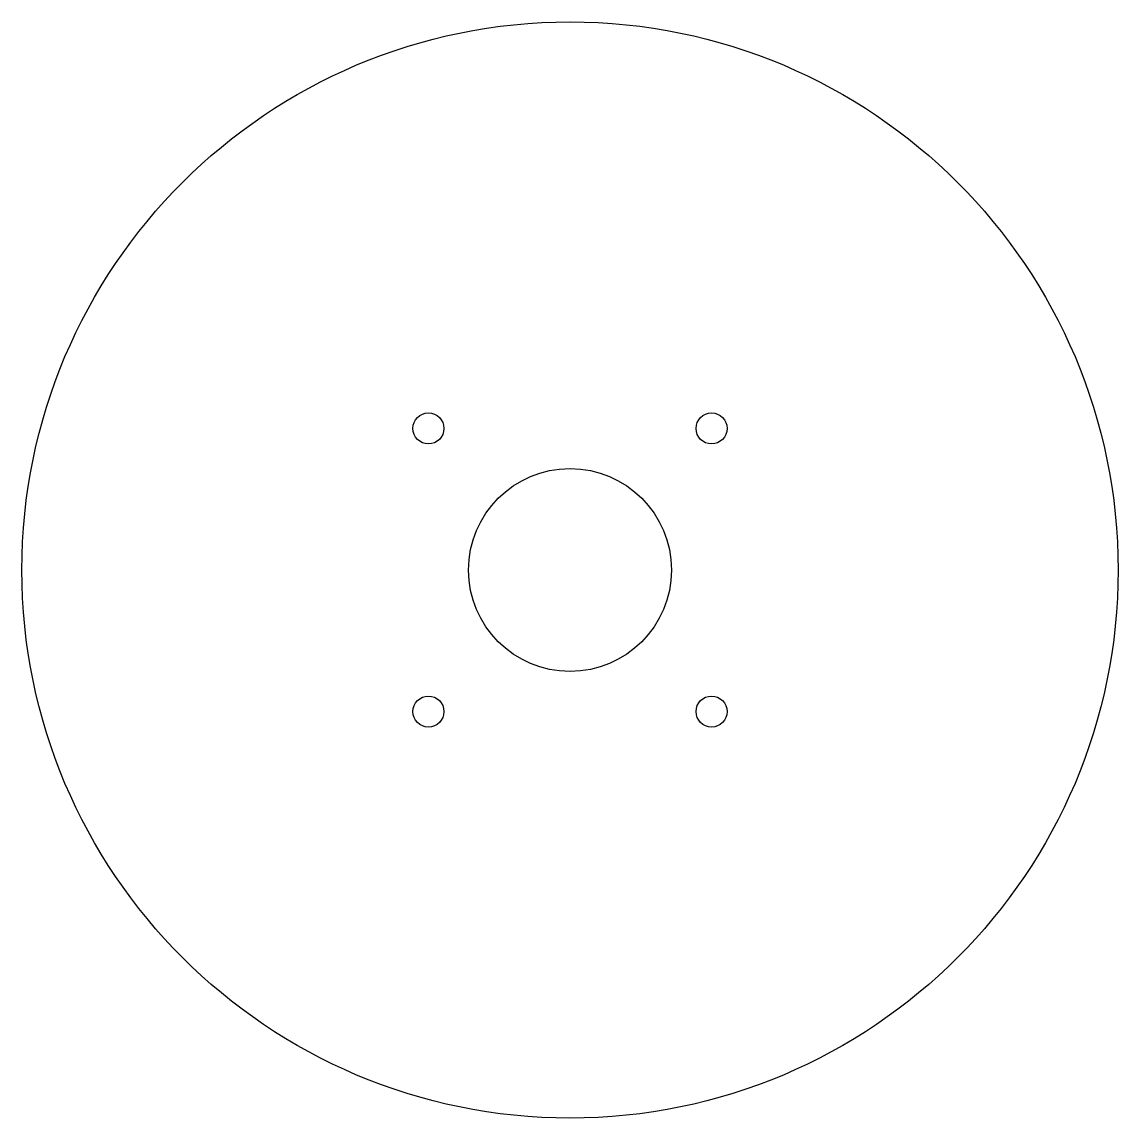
# Model space of a CAD drawing. Header units: millimetres. Extents: x -60 to 60, y -60 to 60.
import ezdxf

# ---------------------------------------------------------------- set-up
doc = ezdxf.new("R2010")
doc.units = ezdxf.units.MM
doc.layers.get('0').update_dxf_attribs({"linetype": 'CONTINUOUS'})

msp = doc.modelspace()

# ---------------------------------------------------------------- linework, layer by layer
for centre, radius in [((0, 0), 60), ((-15.5, 15.5), 1.7), ((15.5, 15.5), 1.7), ((0, 0), 11.1), ((-15.5, -15.5), 1.7), ((15.5, -15.5), 1.7)]:
    msp.add_circle(centre, radius)

doc.saveas('drawing.dxf')
